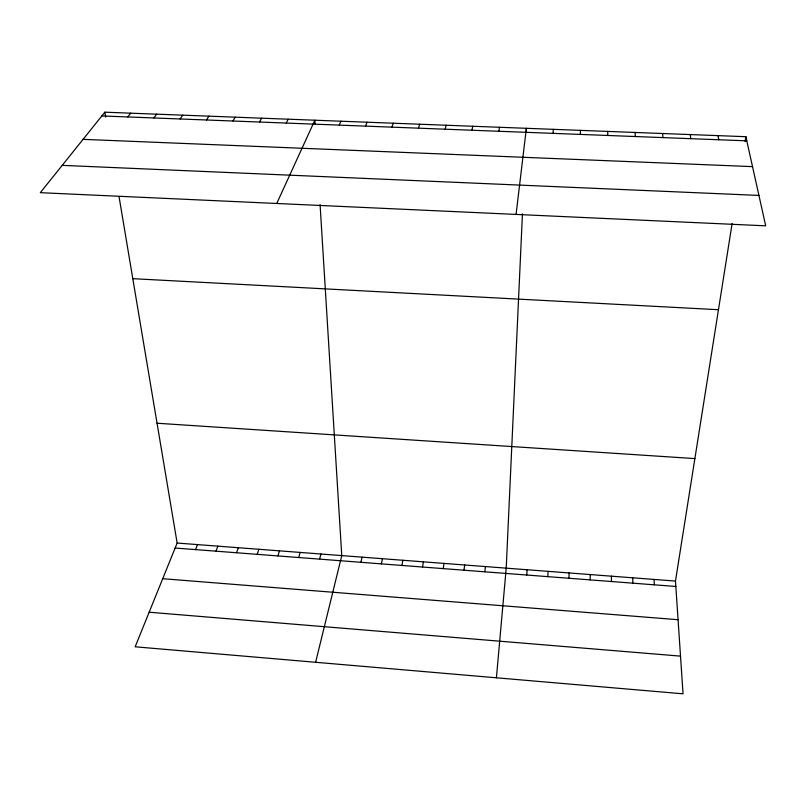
<?xml version="1.0" encoding="UTF-8"?>
<svg xmlns="http://www.w3.org/2000/svg" width="806" height="806" viewBox="0 0 806 806"><rect width="100%" height="100%" fill="white"/><g stroke="black" fill="none" stroke-linecap="round" stroke-linejoin="round"><path stroke-width="1.21" d="M590.173 579.887L590.234 574.557M568.955 578.265L569.117 572.945M580.34 134.421L580.481 130.371M522.449 213.872L506.218 568.149L496.415 677.796M526.197 132.073L526.368 128.305L516.072 214.416M547.808 576.643L548.08 571.343M526.741 575.021L527.114 569.741M553.047 133.363L553.359 129.333M484.839 571.807L485.403 566.568M463.994 570.205L464.669 564.976M443.229 568.613L443.995 563.404M119.036 196.634L177.149 543.043L135.166 646.795L683.045 693.815L675.478 581.066L732.13 223.433M745.107 141.564L745.872 136.698L104.871 112.185L40.3 192.674L765.7 225.831L745.872 136.698M498.854 131.277L499.498 127.277M422.535 567.021L423.412 561.832M401.922 565.439L402.889 560.271M471.943 130.24L472.759 126.25M381.379 563.868L382.447 558.709M360.907 562.296L362.065 557.158M315.62 662.28L341.764 555.606L320.083 204.633M445.164 129.202L446.141 125.232M319.579 559.122L320.929 554.014M298.714 557.52L300.164 552.432M418.505 128.174L419.644 124.225M277.929 555.928L279.47 550.851M257.215 554.337L258.857 549.279M391.968 127.147L393.268 123.207M236.581 552.755L238.324 547.707M216.018 551.173L217.852 546.156M365.551 126.129L367.012 122.21M195.536 549.601L197.46 544.594M339.255 125.111L340.878 121.212M276.75 203.485L314.864 120.215L315.096 123.933M286.241 123.066L288.185 119.197M259.532 122.038L261.628 118.18M232.944 121.011L235.201 117.162M206.477 119.993L208.895 116.155M180.141 118.976L182.71 115.157M153.916 117.958L156.646 114.16M127.822 116.951L130.693 113.172M101.848 115.953L746.799 140.838M83.078 139.347L752.532 166.63M62.223 165.351L758.94 195.425M132.799 278.675L718.468 309.716M157.049 423.231L694.883 458.594M177.149 543.043L675.478 581.066M175.124 548.04L675.841 586.466M162.721 578.708L678.078 619.713M149.16 612.217L680.516 656.134M717.985 135.63L718.72 139.76M104.871 112.185L105.687 117.061M690.218 134.572L690.782 138.682M662.592 133.514L662.975 137.604M635.088 132.456L635.299 136.536M654.059 579.433L654.311 584.813M632.7 577.801L632.851 583.171M611.432 576.179L611.472 581.529M607.724 131.408L607.754 135.479"/></g></svg>
